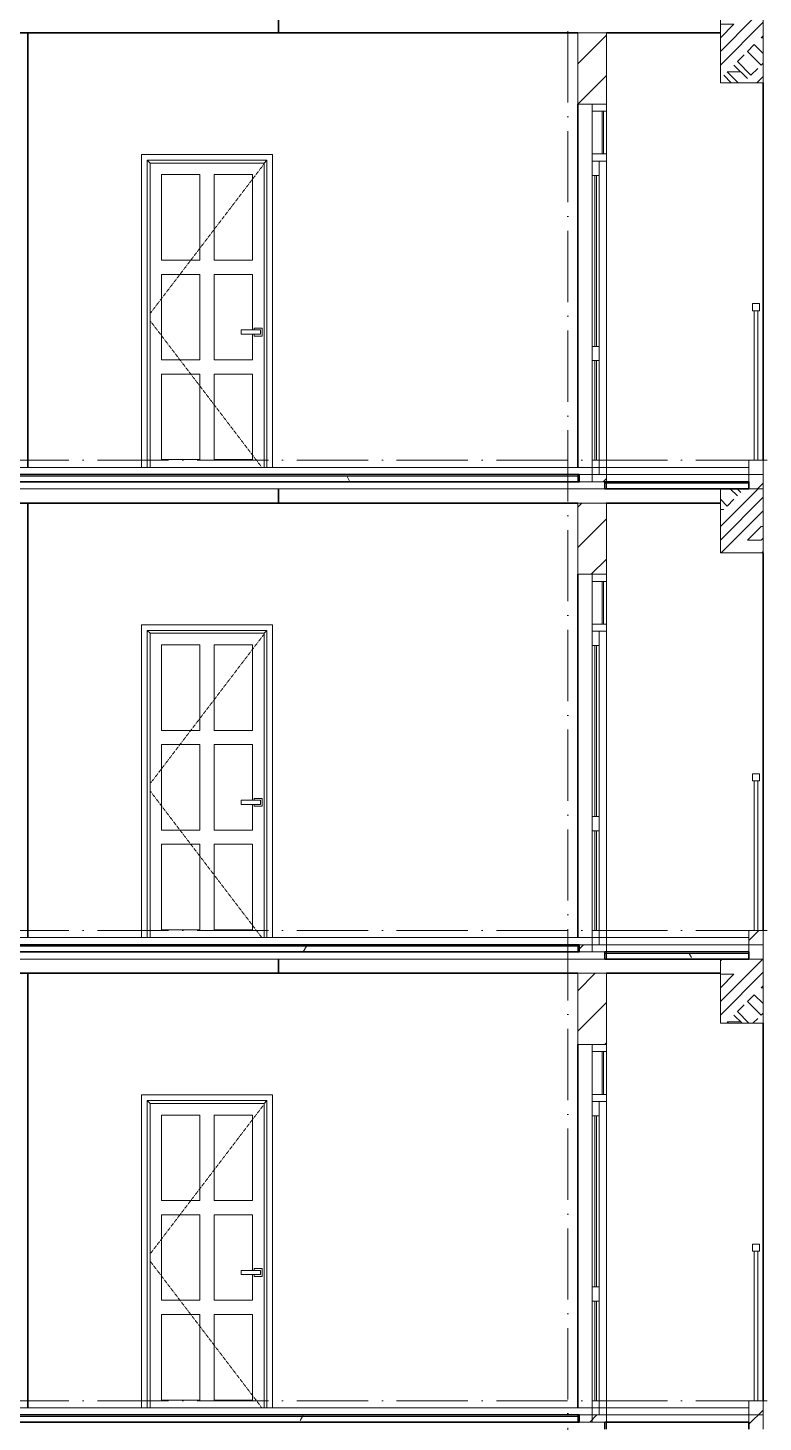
# Model space of a CAD drawing. Header units: millimetres. Extents: x -12680 to 112808, y -16580 to 93550.
# Drawn here: x 35841 to 41001, y 51450 to 61235 of the extents above; entities that cross this region are included whole.
import ezdxf

# ---------------------------------------------------------------- set-up
doc = ezdxf.new("R2010")
doc.units = ezdxf.units.MM
doc.linetypes.add('Dash 1_16__2_', pattern=[3.175, 1.5875, -1.5875])
doc.linetypes.add('Grid Line', pattern=[14, 10, -2, 0, -2])
for name, color, linetype, lineweight in [('A-DOOR', 31, 'Continuous', 9), ('A-FLOR-HRAL', 41, 'Continuous', 5), ('A-FLOR-MCUT', 3, 'Continuous', 9), ('CUA', 31, 'Continuous', 9), ('HATCH-TUONG', 152, 'Continuous', 9), ('NET CAT', 3, 'Continuous', 5), ('NET CATConcrete', 3, 'Continuous', 5), ('NET THAY 2', 55, 'Continuous', 5), ('NET-CAT', 3, 'Continuous', 9), ('NET-THAY', 2, 'Continuous', 15), ('TRUC', 225, 'Continuous', 5)]:
    doc.layers.add(name, color=color, linetype=linetype, lineweight=lineweight)
pattern_1 = [(0, (41462.07, 40400), (1625.6, 406.4), [67.056, -1152.144, 67.056, -1152.144, -6502.4]), (0, (41462.07, 40400), (1625.6, 406.4), [-2438.4, 67.056, -2371.344, 67.056, -1152.144, -2844.8]), (0, (41462.07, 40400), (1625.6, 406.4), [-6096, 67.056, -745.744, 67.056, -1964.944]), (120, (42071.68, 40603.2), (-1164.753, 1204.611), [67.056, -1152.144, 67.056, -7654.544]), (120, (42071.68, 40603.2), (-1164.753, 1204.611), [-1286.256, -1152.144, 67.056, -2371.344, -4064]), (120, (42071.68, 40603.2), (-1164.753, 1204.611), [-4876.8, 67.056, -1152.144, 67.056, -2777.744]), (120, (42071.68, 40603.2), (-1164.753, 1204.611), [-6163.056, -745.744, 67.056, -1964.944]), (240, (42274.88, 41416), (-460.847, -1611.011), [67.056, -1152.144, 67.056, -7654.544]), (240, (42274.88, 41416), (-460.847, -1611.011), [-1286.256, -1152.144, 67.056, -2371.344, -4064]), (240, (42274.88, 41416), (-460.847, -1611.011), [-4876.8, 67.056, -1152.144, 67.056, -2777.744]), (240, (42274.88, 41416), (-460.847, -1611.011), [-6163.056, -745.744, 67.056, -1964.944])]
pattern_2 = [(45, (41462.07, 40400), (-141.4214, 141.4214), [])]
pattern_3 = [(45, (41557.3, 40400), (-476.246, 476.246), []), (45, (41652.6, 40400), (-476.246, 476.246), []), (45, (41462.1, 40400), (-476.246, 476.246), []), (45, (41938.3, 40400), (-476.246, 476.246), []), (45, (42033.6, 40400), (-476.246, 476.246), []), (0, (41843.1, 40495.25), (0, 952.5), [95.25, -857.25]), (0, (41938.3, 40590.5), (0, 952.5), [95.25, -857.25]), (45, (41843.1, 40495.25), (0, 952.491), [134.684, -1212.34]), (45, (41938.3, 40495.25), (0, 952.491), [134.684, -1212.34]), (0, (41843.1, 40495.25), (0, 952.5), [95.25, -857.25]), (90, (41366.8, 40495.25), (-952.5, 6e-14), [95.25, -857.25]), (90, (41462.1, 40495.25), (-952.5, 6e-14), [190.5, -762]), (45, (41366.8, 40590.5), (0, 952.491), [134.684, -1212.34]), (90, (42224.1, 40781), (-952.5, 6e-14), [95.25, -857.25]), (0, (42128.8, 40781), (0, 952.5), [95.25, -857.25]), (45, (42128.8, 40781), (0, 952.491), [134.684, -1212.34]), (0, (42319.3, 40495.25), (0, 952.5), [95.25, -857.25]), (0, (42319.3, 40971.5), (0, 952.5), [95.25, -857.25]), (90, (42509.8, 41066.75), (-952.5, 6e-14), [95.25, -857.25]), (45, (42319.3, 40971.5), (0, 952.491), [269.367, -1077.66]), (45, (42414.6, 40971.5), (0, 952.491), [134.684, -1212.34]), (45, (42605.1, 41162), (0, 952.491), [134.684, -1212.34]), (0, (42605.1, 41257.25), (0, 952.5), [95.25, -857.25]), (90, (42605.1, 41162), (-952.5, 6e-14), [95.25, -857.25]), (0, (41938.3, 41162), (0, 952.5), [95.25, -857.25]), (0, (42128.8, 41257.25), (0, 952.5), [95.25, -857.25]), (90, (42033.6, 41162), (-952.5, 6e-14), [95.25, -857.25]), (90, (42128.8, 41162), (-952.5, 6e-14), [95.25, -857.25]), (45, (41938.3, 41162), (0, 952.491), [134.684, -1212.34]), (45, (42128.8, 41162), (0, 952.491), [134.684, -1212.34]), (135, (41581.06, 40614.8), (-952.491, 6e-14), [134.684, -1212.34]), (135, (41700.2, 40733.4), (-952.491, 6e-14), [134.684, -1212.34]), (135, (41771.64, 40804.8), (-952.491, 6e-14), [134.684, -1212.34]), (135, (41795.45, 40828.6), (-952.491, 6e-14), [134.684, -1212.34]), (135, (41843.1, 40876.25), (-952.491, 6e-14), [134.684, -1212.34]), (135, (41866.9, 40900.06), (-952.491, 6e-14), [134.684, -1212.34]), (135, (41938.3, 40971.5), (-952.491, 6e-14), [134.684, -1212.34]), (135, (41985.95, 41019.1), (-952.491, 6e-14), [134.684, -1212.34]), (45, (41581.06, 40614.8), (0, 952.491), [95.25, -1251.776]), (45, (41700.2, 40733.4), (0, 952.491), [67.36, -1279.665]), (45, (41866.9, 40900.06), (0, 952.491), [67.36, -1279.665]), (45, (41771.64, 40995.3), (0, 952.491), [67.36, -1279.665]), (45, (41938.3, 40971.5), (0, 952.491), [67.36, -1279.665]), (45, (41843.1, 41066.75), (0, 952.491), [67.36, -1279.665]), (0, (41486.3, 40709.5), (0, 952.5), [190.043, -762.457]), (0, (41700.2, 40923.9), (0, 952.5), [95.25, -857.25])]

# ---------------------------------------------------------------- blocks, each defined once
blk = doc.blocks.new('CUA PHONG NGU - Type 1-60190-MẶT CẮT B-B')
at = {"layer": 'A-DOOR', "color": 50}
for p, q in [((36779.2, 23305), (36779.2, 23905)), ((36779.2, 23905), (37048.2, 23905)), ((37048.2, 23905), (37048.2, 23305)), ((37148.2, 23305), (37148.2, 23905)), ((37148.2, 23905), (37417.2, 23905)), ((37417.2, 23905), (37417.2, 23305)), ((37048.2, 23305), (36779.2, 23305)), ((37417.2, 23305), (37148.2, 23305)), ((36779.2, 22605), (36779.2, 23205)), ((36779.2, 23205), (37048.2, 23205)), ((37048.2, 23205), (37048.2, 22605)), ((37148.2, 22605), (37148.2, 23205)), ((37148.2, 23205), (37417.2, 23205)), ((37417.2, 23205), (37417.2, 22815)), ((37417.2, 22785), (37417.2, 22605)), ((37048.2, 22605), (36779.2, 22605)), ((37417.2, 22605), (37148.2, 22605)), ((36779.2, 21905), (36779.2, 22505)), ((36779.2, 22505), (37048.2, 22505)), ((37048.2, 22505), (37048.2, 21905)), ((37148.2, 21905), (37148.2, 22505)), ((37148.2, 22505), (37417.2, 22505)), ((37417.2, 22505), (37417.2, 21905)), ((37048.2, 21905), (36779.2, 21905)), ((37417.2, 21905), (37148.2, 21905))]:
    blk.add_line(p, q, dxfattribs=at)
at = {"layer": 'CUA'}
for p, q in [((36638.2, 24046), (37558.2, 24046)), ((36638.2, 21850), (36638.2, 24046)), ((36698.2, 23986), (36678.2, 24006)), ((36678.2, 24006), (36678.2, 21850)), ((36678.2, 24006), (37518.2, 24006)), ((36698.2, 23986), (36698.2, 21850)), ((37498.2, 23986), (36698.2, 23986)), ((37498.2, 23986), (37518.2, 24006)), ((37498.2, 21850), (37498.2, 23986)), ((37518.2, 24006), (37518.2, 21850)), ((37558.2, 24046), (37558.2, 21850))]:
    blk.add_line(p, q, dxfattribs=at)
at = {"layer": 'CUA', "color": 50, "linetype": 'Dash 1_16__2_'}
for p, q in [((37498.2, 23980.1), (36698.2, 22929.9)), ((36698.2, 22880.1), (37483, 21850))]:
    blk.add_line(p, q, dxfattribs=at)
at = {"layer": 'CUA', "color": 50}
for p, q in [((37337.2, 22815), (37472.2, 22815)), ((37337.2, 22815), (37337.2, 22785)), ((37429.7, 22827.5), (37429.7, 22815)), ((37484.7, 22827.5), (37429.7, 22827.5)), ((37472.2, 22785), (37472.2, 22815)), ((37484.7, 22772.5), (37484.7, 22827.5)), ((37472.2, 22785), (37337.2, 22785)), ((37429.7, 22785), (37429.7, 22772.5)), ((37429.7, 22772.5), (37484.7, 22772.5))]:
    blk.add_line(p, q, dxfattribs=at)
blk = doc.blocks.new('CUA LO GIA - DB6-202766-MẶT CẮT B-B')
at = {"layer": 'CUA', "color": 50}
for p, q in [((39900.5, 24400), (39800.5, 24400)), ((39800.5, 24400), (39800.5, 24350)), ((39900.5, 24350), (39900.5, 24400)), ((39800.5, 24350), (39900.5, 24350)), ((39800.5, 24350), (39800.5, 24050)), ((39880.5, 24350), (39870.5, 24350)), ((39870.5, 24350), (39870.5, 24050)), ((39880.5, 24050), (39880.5, 24350)), ((39900.5, 24350), (39900.5, 24050)), ((39900.5, 24050), (39800.5, 24050)), ((39800.5, 24050), (39800.5, 24000)), ((39800.5, 24000), (39900.5, 24000)), ((39800.5, 24000), (39800.5, 23900)), ((39850.5, 24000), (39800.5, 24000)), ((39850.5, 23900), (39850.5, 24000)), ((39870.5, 24050), (39880.5, 24050)), ((39900.5, 24000), (39900.5, 24050)), ((39900.5, 21850), (39900.5, 24000)), ((39800.5, 23900), (39850.5, 23900)), ((39800.5, 22700), (39800.5, 23900)), ((39830.5, 23900), (39820.5, 23900)), ((39820.5, 23900), (39820.5, 22700)), ((39830.5, 22700), (39830.5, 23900)), ((39850.5, 22700), (39850.5, 23900)), ((39800.5, 22700), (39800.5, 22600)), ((39850.5, 22700), (39800.5, 22700)), ((39820.5, 22700), (39830.5, 22700)), ((39850.5, 22600), (39850.5, 22700)), ((39800.5, 22600), (39850.5, 22600)), ((39800.5, 21900), (39800.5, 22600)), ((39830.5, 22600), (39820.5, 22600)), ((39820.5, 22600), (39820.5, 21900)), ((39830.5, 21900), (39830.5, 22600)), ((39850.5, 21900), (39850.5, 22600)), ((39800.5, 21900), (39800.5, 21800)), ((39850.5, 21900), (39800.5, 21900)), ((39820.5, 21900), (39830.5, 21900)), ((39850.5, 21800), (39850.5, 21900)), ((39900.5, 21800), (39800.5, 21800)), ((39800.5, 21800), (39800.5, 21750)), ((39800.5, 21800), (39850.5, 21800)), ((39800.5, 21750), (39900.5, 21750)), ((39900.5, 21750), (39900.5, 21800))]:
    blk.add_line(p, q, dxfattribs=at)
blk = doc.blocks.new('Railing - 25mm-77671-MẶT CẮT B-B')
at = {"layer": 'NET THAY 2', "color": 50, "lineweight": 9}
for p, q in [((40938, 21900), (40938, 22950)), ((40963, 21900), (40963, 22950))]:
    blk.add_line(p, q, dxfattribs=at)
blk = doc.blocks.new('Railing - Railing-227133-MẶT CẮT B-B')
at = {"layer": 'A-FLOR-HRAL', "color": 50, "lineweight": 9}
for p, q in [((40975.5, 23000), (40925.5, 23000)), ((40925.5, 23000), (40925.5, 22950)), ((40975.5, 22950), (40975.5, 23000)), ((40925.5, 22950), (40975.5, 22950))]:
    blk.add_line(p, q, dxfattribs=at)
blk.add_blockref('Railing - 25mm-77671-MẶT CẮT B-B', (0, 0))
blk = doc.blocks.new('ALC1807-ASCENT PLAZA-TANG DIEN HINH-TANG 5_rvt-10-MẶT CẮT B-B')
at = {"layer": 'HATCH-TUONG'}
h = blk.add_hatch(dxfattribs=at)
h.set_pattern_fill('FP_50', color=50, style=0, pattern_type=2)
h.set_pattern_definition(pattern_2)
h.paths.add_polyline_path([(39700.5, 51450), (39900.5, 51450), (39900.5, 51500), (39700.5, 51500)], flags=0)
h.paths.add_polyline_path([(39700.5, 54100), (39900.5, 54100), (39900.5, 54600), (39700.5, 54600), (39700.5, 54169.6)], flags=0)
h = blk.add_hatch(dxfattribs=at)
h.set_pattern_fill('FP_50', color=50, style=0, pattern_type=2)
h.set_pattern_definition(pattern_2)
h.paths.add_polyline_path([(41000.5, 51400), (41000.5, 51600), (40900.5, 51600), (40900.5, 51400)], flags=0)
at = {"layer": 'NET CAT', "lineweight": 9}
h = blk.add_hatch(dxfattribs=at)
h.set_pattern_fill('FP_51', color=50, style=0, pattern_type=2)
h.set_pattern_definition(pattern_1)
h.paths.add_polyline_path([(39343.9, 51490), (39710.5, 51490), (39710.5, 51500), (34140.5, 51500), (34140.5, 51490), (38883.6, 51490)], flags=0)
h = blk.add_hatch(dxfattribs=at)
h.set_pattern_fill('FP_51', color=50, style=0, pattern_type=2)
h.set_pattern_definition(pattern_1)
h.paths.add_polyline_path([(39343.9, 51450), (39710.5, 51450), (39710.5, 51490), (34140.5, 51490), (34140.5, 51450), (38883.6, 51450)], flags=0)
at = {"layer": 'A-FLOR-MCUT', "color": 50}
blk.add_line((39710.5, 51490), (34140.5, 51490), dxfattribs=at)
at = {"layer": 'NET-CAT', "color": 50}
for p, q in [((39900.5, 54600), (39700.5, 54600)), ((39700.5, 54600), (39700.5, 54100)), ((39900.5, 54100), (39900.5, 54600)), ((39700.5, 54100), (39900.5, 54100)), ((41000.5, 51600), (40900.5, 51600)), ((40900.5, 51600), (40900.5, 51400)), ((41000.5, 51400), (41000.5, 51600)), ((39900.5, 51500), (39700.5, 51500)), ((39700.5, 51500), (39700.5, 51450)), ((39900.5, 51450), (39900.5, 51500)), ((39700.5, 51450), (39900.5, 51450))]:
    blk.add_line(p, q, dxfattribs=at)
at = {"layer": 'NET-CAT', "color": 130, "lineweight": 35}
for p, q in [((39710.5, 51500), (34140.5, 51500)), ((39710.5, 51450), (39710.5, 51500)), ((34140.5, 51450), (39710.5, 51450)), ((40900.5, 51450), (39890.5, 51450)), ((39890.5, 51450), (39890.5, 51400)), ((40900.5, 51400), (40900.5, 51450))]:
    blk.add_line(p, q, dxfattribs=at)
at = {"layer": 'NET-THAY', "color": 130, "lineweight": 35}
for p, q in [((37600.5, 54700), (37600.5, 54600)), ((35840.5, 54600), (34840.5, 54600)), ((39700.5, 54600), (35840.5, 54600)), ((35840.5, 54600), (35840.5, 51550)), ((40700.5, 54600), (39900.5, 54600)), ((41000.5, 51600), (41000.5, 54250)), ((39700.5, 51550), (39700.5, 54100))]:
    blk.add_line(p, q, dxfattribs=at)
at = {"color": 130, "lineweight": 35}
for name in ['CUA LO GIA - DB6-202766-MẶT CẮT B-B', 'CUA PHONG NGU - Type 1-60190-MẶT CẮT B-B', 'Railing - Railing-227133-MẶT CẮT B-B']:
    blk.add_blockref(name, (0, 29700), dxfattribs=at)
blk = doc.blocks.new('ALC1807-ASCENT PLAZA-TANG DIEN HINH-TANG 5_rvt-11-MẶT CẮT B-B')
at = {"layer": 'HATCH-TUONG'}
h = blk.add_hatch(dxfattribs=at)
h.set_pattern_fill('FP_50', color=50, style=0, pattern_type=2)
h.set_pattern_definition(pattern_2)
h.paths.add_polyline_path([(39700.5, 54750), (39900.5, 54750), (39900.5, 54800), (39700.5, 54800)], flags=0)
h.paths.add_polyline_path([(39700.5, 57400), (39900.5, 57400), (39900.5, 57900), (39700.5, 57900), (39700.5, 57568.6)], flags=0)
h = blk.add_hatch(dxfattribs=at)
h.set_pattern_fill('FP_50', color=50, style=0, pattern_type=2)
h.set_pattern_definition(pattern_2)
h.paths.add_polyline_path([(41000.5, 54700), (41000.5, 54900), (40900.5, 54900), (40900.5, 54700)], flags=0)
at = {"layer": 'NET CAT', "lineweight": 9}
h = blk.add_hatch(dxfattribs=at)
h.set_pattern_fill('FP_51', color=50, style=0, pattern_type=2)
h.set_pattern_definition(pattern_1)
h.paths.add_polyline_path([(39343.9, 54790), (39710.5, 54790), (39710.5, 54800), (34140.5, 54800), (34140.5, 54790), (38883.6, 54790)], flags=0)
h = blk.add_hatch(dxfattribs=at)
h.set_pattern_fill('FP_51', color=50, style=0, pattern_type=2)
h.set_pattern_definition(pattern_1)
h.paths.add_polyline_path([(39343.9, 54750), (39710.5, 54750), (39710.5, 54790), (34140.5, 54790), (34140.5, 54750), (38883.6, 54750)], flags=0)
h = blk.add_hatch(dxfattribs=at)
h.set_pattern_fill('FP_51', color=50, style=0, pattern_type=2)
h.set_pattern_definition(pattern_1)
h.paths.add_polyline_path([(39890.5, 54700), (40900.5, 54700), (40900.5, 54740), (39890.5, 54740)], flags=0)
at = {"layer": 'A-FLOR-MCUT', "color": 50}
for p, q in [((39710.5, 54790), (34140.5, 54790)), ((40900.5, 54740), (39890.5, 54740))]:
    blk.add_line(p, q, dxfattribs=at)
at = {"layer": 'NET-CAT', "color": 50}
for p, q in [((39900.5, 57900), (39700.5, 57900)), ((39700.5, 57900), (39700.5, 57400)), ((39900.5, 57400), (39900.5, 57900)), ((39700.5, 57400), (39900.5, 57400)), ((41000.5, 54900), (40900.5, 54900)), ((40900.5, 54900), (40900.5, 54700)), ((41000.5, 54700), (41000.5, 54900)), ((39900.5, 54800), (39700.5, 54800)), ((39700.5, 54800), (39700.5, 54750)), ((39900.5, 54750), (39900.5, 54800)), ((39700.5, 54750), (39900.5, 54750)), ((40900.5, 54700), (41000.5, 54700))]:
    blk.add_line(p, q, dxfattribs=at)
at = {"layer": 'NET-CAT', "color": 130, "lineweight": 35}
for p, q in [((39710.5, 54800), (34140.5, 54800)), ((39710.5, 54750), (39710.5, 54800)), ((34140.5, 54750), (39710.5, 54750)), ((40900.5, 54750), (39890.5, 54750)), ((39890.5, 54750), (39890.5, 54700)), ((39890.5, 54700), (40900.5, 54700)), ((40900.5, 54700), (40900.5, 54750))]:
    blk.add_line(p, q, dxfattribs=at)
at = {"layer": 'NET-THAY', "color": 130, "lineweight": 35}
for p, q in [((37600.5, 58000), (37600.5, 57900)), ((35840.5, 57900), (34840.5, 57900)), ((39700.5, 57900), (35840.5, 57900)), ((35840.5, 57900), (35840.5, 54850)), ((40700.5, 57900), (39900.5, 57900)), ((41000.5, 54900), (41000.5, 57550)), ((39700.5, 54850), (39700.5, 57400))]:
    blk.add_line(p, q, dxfattribs=at)
at = {"color": 130, "lineweight": 35}
for name in ['CUA LO GIA - DB6-202766-MẶT CẮT B-B', 'CUA PHONG NGU - Type 1-60190-MẶT CẮT B-B', 'Railing - Railing-227133-MẶT CẮT B-B']:
    blk.add_blockref(name, (0, 33000), dxfattribs=at)
blk = doc.blocks.new('ALC1807-ASCENT PLAZA-TANG DIEN HINH-TANG 5_rvt-12-MẶT CẮT B-B')
at = {"layer": 'HATCH-TUONG'}
h = blk.add_hatch(dxfattribs=at)
h.set_pattern_fill('FP_50', color=50, style=0, pattern_type=2)
h.set_pattern_definition(pattern_2)
h.paths.add_polyline_path([(39700.5, 58050), (39900.5, 58050), (39900.5, 58100), (39700.5, 58100)], flags=0)
h.paths.add_polyline_path([(39700.5, 60700), (39900.5, 60700), (39900.5, 61200), (39700.5, 61200), (39700.5, 60967.5)], flags=0)
h = blk.add_hatch(dxfattribs=at)
h.set_pattern_fill('FP_50', color=50, style=0, pattern_type=2)
h.set_pattern_definition(pattern_2)
h.paths.add_polyline_path([(41000.5, 58000), (41000.5, 58200), (40900.5, 58200), (40900.5, 58000)], flags=0)
at = {"layer": 'NET CAT', "lineweight": 9}
h = blk.add_hatch(dxfattribs=at)
h.set_pattern_fill('FP_51', color=50, style=0, pattern_type=2)
h.set_pattern_definition(pattern_1)
h.paths.add_polyline_path([(38883.6, 58050), (39710.5, 58050), (39710.5, 58090), (34140.5, 58090), (34140.5, 58050), (37962.8, 58050)], flags=0)
at = {"layer": 'A-FLOR-MCUT', "color": 50}
for p, q in [((39710.5, 58090), (34140.5, 58090)), ((40900.5, 58040), (39890.5, 58040))]:
    blk.add_line(p, q, dxfattribs=at)
at = {"layer": 'NET-CAT', "color": 50}
for p, q in [((39900.5, 61200), (39700.5, 61200)), ((39700.5, 61200), (39700.5, 60700)), ((39900.5, 60700), (39900.5, 61200)), ((39700.5, 60700), (39900.5, 60700)), ((41000.5, 58200), (40900.5, 58200)), ((40900.5, 58200), (40900.5, 58000)), ((41000.5, 58000), (41000.5, 58200)), ((39900.5, 58100), (39700.5, 58100)), ((39700.5, 58100), (39700.5, 58050)), ((39700.5, 58050), (39900.5, 58050)), ((39900.5, 58050), (39900.5, 58100)), ((40900.5, 58000), (41000.5, 58000))]:
    blk.add_line(p, q, dxfattribs=at)
at = {"layer": 'NET-CAT', "color": 130, "lineweight": 35}
for p, q in [((39710.5, 58100), (34140.5, 58100)), ((34140.5, 58050), (39710.5, 58050)), ((39710.5, 58050), (39710.5, 58100)), ((40900.5, 58050), (39890.5, 58050)), ((39890.5, 58050), (39890.5, 58000)), ((40900.5, 58000), (40900.5, 58050)), ((39890.5, 58000), (40900.5, 58000))]:
    blk.add_line(p, q, dxfattribs=at)
at = {"layer": 'NET-THAY', "color": 130, "lineweight": 35}
for p, q in [((37600.5, 61300), (37600.5, 61200)), ((35840.5, 61200), (34840.5, 61200)), ((39700.5, 61200), (35840.5, 61200)), ((35840.5, 61200), (35840.5, 58150)), ((40700.5, 61200), (39900.5, 61200)), ((41000.5, 58200), (41000.5, 60850)), ((39700.5, 58150), (39700.5, 60700))]:
    blk.add_line(p, q, dxfattribs=at)
at = {"color": 130, "lineweight": 35}
for name in ['CUA LO GIA - DB6-202766-MẶT CẮT B-B', 'CUA PHONG NGU - Type 1-60190-MẶT CẮT B-B', 'Railing - Railing-227133-MẶT CẮT B-B']:
    blk.add_blockref(name, (0, 36300), dxfattribs=at)

msp = doc.modelspace()

# ---------------------------------------------------------------- hatches: boundary and pattern name
at = {"layer": 'NET CATConcrete'}
h = msp.add_hatch(dxfattribs=at)
h.set_pattern_fill('FP_1', color=256, style=0, pattern_type=2)
h.set_pattern_definition(pattern_3)
h.paths.add_polyline_path([(40700.5, 60850), (41000.5, 60850), (41000.5, 61300), (40700.5, 61300), (40700.5, 60967.5)], flags=0)
h = msp.add_hatch(dxfattribs=at)
h.set_pattern_fill('FP_1', color=256, style=0, pattern_type=2)
h.set_pattern_definition(pattern_3)
h.paths.add_polyline_path([(40700.5, 57550), (41000.5, 57550), (41000.5, 58000), (40700.5, 58000), (40700.5, 57568.6)], flags=0)
h = msp.add_hatch(dxfattribs=at)
h.set_pattern_fill('FP_1', color=256, style=0, pattern_type=2)
h.set_pattern_definition(pattern_3)
h.paths.add_polyline_path([(40700.5, 54250), (41000.5, 54250), (41000.5, 54700), (40700.5, 54700)], flags=0)

# ---------------------------------------------------------------- linework, layer by layer
at = {"layer": 'NET CAT', "lineweight": 13}
for p, q in [((40700.5, 61300), (40700.5, 60850)), ((41000.5, 60850), (41000.5, 61300)), ((40700.5, 60850), (41000.5, 60850)), ((40700.5, 58000), (40700.5, 57550)), ((41000.5, 57550), (41000.5, 58000)), ((40700.5, 57550), (41000.5, 57550)), ((40700.5, 54700), (40700.5, 54250)), ((41000.5, 54250), (41000.5, 54700)), ((40700.5, 54250), (41000.5, 54250))]:
    msp.add_line(p, q, dxfattribs=at)
at = {"layer": 'NET CATConcrete'}
for p, q in [((41000.5, 58000), (40700.5, 58000)), ((41000.5, 54700), (40700.5, 54700))]:
    msp.add_line(p, q, dxfattribs=at)
at = {"layer": 'NET-CAT', "lineweight": 15}
for p, q in [((39900.5, 58150), (34050.5, 58150)), ((39900.5, 58150), (39900.5, 58000)), ((41000.5, 58100), (39900.5, 58100)), ((41000.5, 58000), (41000.5, 58100)), ((32350.5, 58000), (40700.5, 58000)), ((39900.5, 54850), (34050.5, 54850)), ((39900.5, 54850), (39900.5, 54700)), ((41000.5, 54800), (39900.5, 54800)), ((41000.5, 54700), (41000.5, 54800)), ((32350.5, 54700), (40700.5, 54700)), ((39900.5, 51550), (34050.5, 51550)), ((39900.5, 51550), (39900.5, 51400)), ((41000.5, 51500), (39900.5, 51500)), ((41000.5, 51400), (41000.5, 51500))]:
    msp.add_line(p, q, dxfattribs=at)
at = {"layer": 'NET-THAY', "lineweight": 9}
for p, q in [((39900.5, 58150), (40900.5, 58150)), ((40700.5, 58000), (41000.5, 58000)), ((39900.5, 54850), (40900.5, 54850)), ((40700.5, 54700), (41000.5, 54700)), ((39900.5, 51550), (40900.5, 51550))]:
    msp.add_line(p, q, dxfattribs=at)
at = {"layer": 'TRUC', "linetype": 'Grid Line', "ltscale": 50}
for p, q in [((39630.5, -7898.8), (39630.5, 91838.4)), ((-12679, 58200), (108517.8, 58200)), ((-12679, 54900), (108517.8, 54900)), ((-12679, 51600), (108517.8, 51600))]:
    msp.add_line(p, q, dxfattribs=at)

# ---------------------------------------------------------------- block references
at = {"lineweight": 5}
for name in ['ALC1807-ASCENT PLAZA-TANG DIEN HINH-TANG 5_rvt-12-MẶT CẮT B-B', 'ALC1807-ASCENT PLAZA-TANG DIEN HINH-TANG 5_rvt-11-MẶT CẮT B-B', 'ALC1807-ASCENT PLAZA-TANG DIEN HINH-TANG 5_rvt-10-MẶT CẮT B-B']:
    msp.add_blockref(name, (0, 0), dxfattribs=at)

doc.saveas('drawing.dxf')
